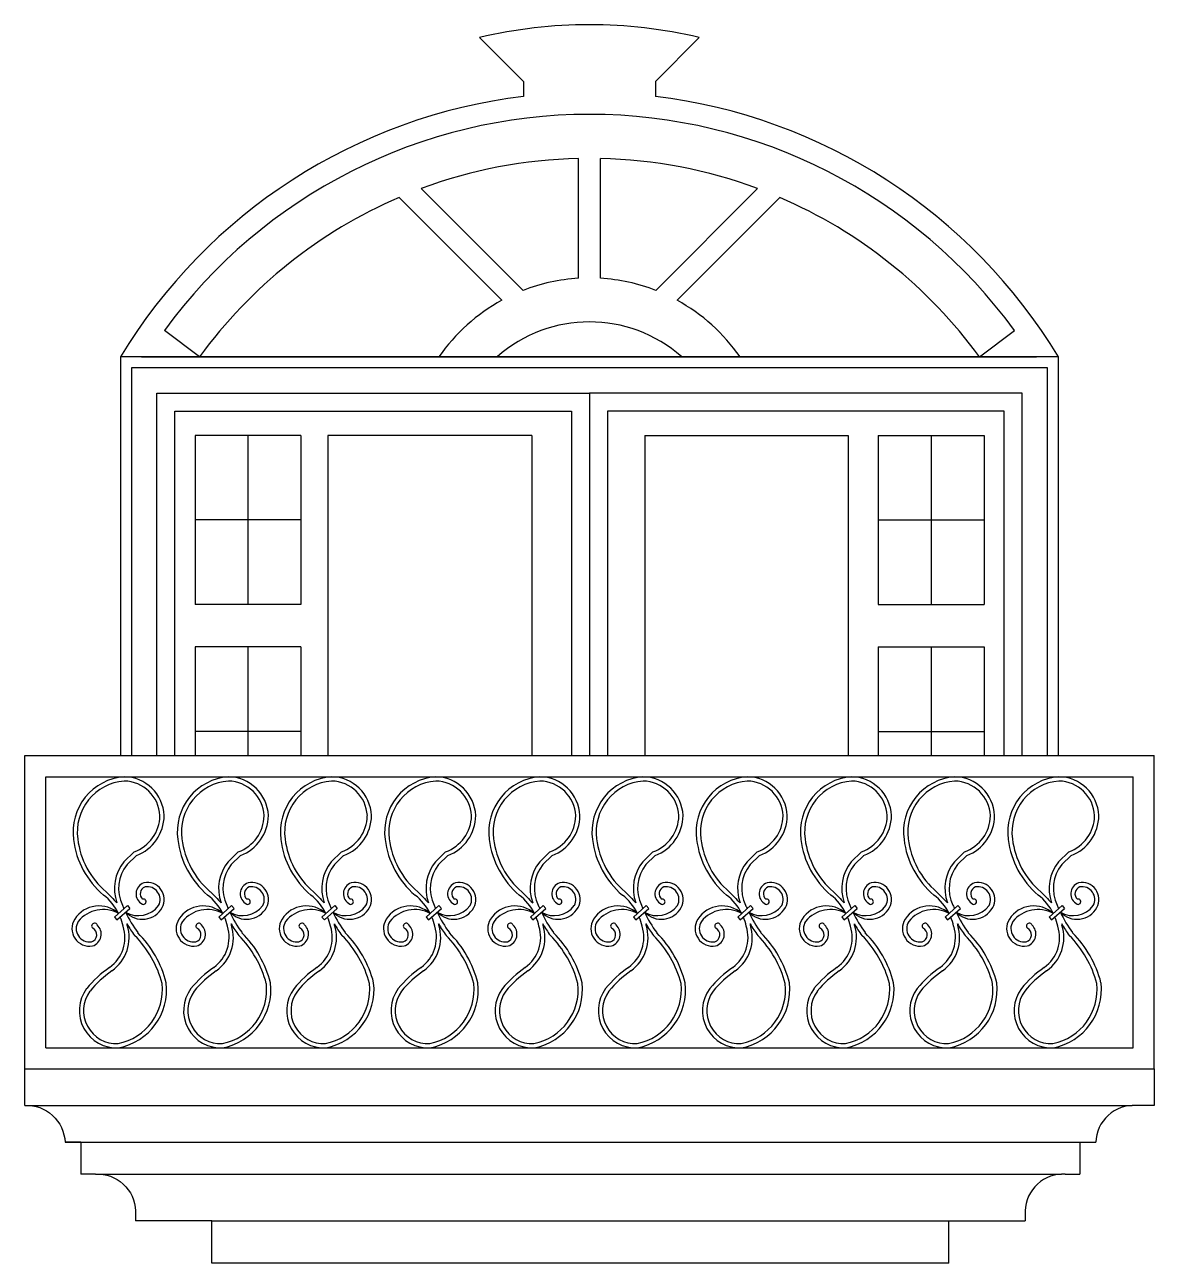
# Model space of a CAD drawing. Header units: millimetres. Extents: x 766.04 to 775.27, y 171.16 to 178.05.
# Drawn here: x 769.308 to 771.979, y 171.156 to 174.084 of the extents above; entities that cross this region are included whole.
import ezdxf

# ---------------------------------------------------------------- set-up
doc = ezdxf.new("R2010")
doc.units = ezdxf.units.MM
doc.header["$MEASUREMENT"] = 0
doc.layers.add('janela', color=1, linetype='Continuous')

msp = doc.modelspace()

# ---------------------------------------------------------------- linework, layer by layer
at = {"color": 2}
for p, q in [((770.3832, 174.0543), (770.4872, 173.9504)), ((770.9028, 174.0543), (770.7989, 173.9504)), ((770.4872, 173.9504), (770.4872, 173.9149)), ((770.7989, 173.9504), (770.7989, 173.9149)), ((770.617, 173.4848), (770.617, 173.7681)), ((770.669, 173.4848), (770.669, 173.7681)), ((770.486, 173.4561), (770.2453, 173.6968)), ((770.8001, 173.4561), (771.0408, 173.6968)), ((770.4358, 173.4328), (770.1928, 173.6758)), ((770.8502, 173.4328), (771.0932, 173.6758)), ((769.7209, 173.2991), (769.6376, 173.3612)), ((771.5651, 173.2991), (771.6484, 173.3612)), ((770.0012, 173.2991), (769.5839, 173.2991)), ((769.5839, 173.2991), (770.2586, 173.2991)), ((769.6196, 173.2991), (771.6666, 173.2991)), ((769.6196, 173.2991), (771.6666, 173.2991)), ((769.6196, 173.2991), (771.6666, 173.2991)), ((769.6196, 173.2991), (771.6666, 173.2991)), ((769.6196, 173.2991), (771.6666, 173.2991)), ((769.6196, 173.2991), (771.6666, 173.2991)), ((769.6196, 173.2991), (771.6666, 173.2991)), ((769.6196, 173.2991), (771.6666, 173.2991)), ((769.6196, 173.2991), (771.6666, 173.2991)), ((769.6196, 173.2991), (771.6666, 173.2991)), ((770.1442, 173.2991), (770.0512, 173.2991)), ((770.1681, 173.2991), (770.287, 173.2991)), ((770.8611, 173.2991), (770.425, 173.2991)), ((770.7689, 173.2991), (770.8611, 173.2991)), ((771.0583, 173.2991), (770.9439, 173.2991)), ((771.7002, 173.2991), (770.9991, 173.2991)), ((770.9991, 173.2991), (771.118, 173.2991)), ((771.7002, 173.2991), (770.9991, 173.2991)), ((770.9991, 173.2991), (771.118, 173.2991)), ((771.1512, 173.2991), (771.0583, 173.2991)), ((771.118, 173.2991), (771.2146, 173.2991)), ((771.118, 173.2991), (771.2146, 173.2991)), ((771.2665, 173.2991), (771.7002, 173.2991)), ((771.2665, 173.2991), (771.7002, 173.2991)), ((769.3075, 172.3562), (771.0491, 172.3562)), ((769.3075, 171.6155), (769.3075, 172.3562)), ((769.3076, 172.3562), (771.9787, 172.3562)), ((771.9787, 171.6155), (771.9787, 172.3562)), ((769.3575, 172.3062), (771.9287, 172.3062)), ((769.3575, 171.6655), (769.3575, 172.3062)), ((771.9287, 171.6655), (771.9287, 172.3062)), ((769.542, 172.1055), (769.5659, 172.1288)), ((769.5494, 172.0987), (769.5714, 172.1201)), ((769.7885, 172.1055), (769.8123, 172.1288)), ((769.7959, 172.0987), (769.8178, 172.1201)), ((770.0324, 172.1055), (770.0563, 172.1288)), ((770.0398, 172.0987), (770.0617, 172.1201)), ((770.2789, 172.1055), (770.3027, 172.1288)), ((770.2863, 172.0987), (770.3082, 172.1201)), ((770.5253, 172.1055), (770.5492, 172.1288)), ((770.5327, 172.0987), (770.5547, 172.1201)), ((770.7693, 172.1055), (770.7931, 172.1288)), ((770.7767, 172.0987), (770.7986, 172.1201)), ((771.0157, 172.1055), (771.0396, 172.1288)), ((771.0231, 172.0987), (771.045, 172.1201)), ((771.2622, 172.1055), (771.286, 172.1288)), ((771.2696, 172.0987), (771.2915, 172.1201)), ((771.5061, 172.1055), (771.53, 172.1288)), ((771.5135, 172.0987), (771.5354, 172.1201)), ((771.7526, 172.1055), (771.7764, 172.1288)), ((771.76, 172.0987), (771.7819, 172.1201)), ((769.5503, 172.0017), (769.5199, 171.9743)), ((769.5256, 171.9678), (769.5563, 171.9949)), ((769.5503, 172.0017), (769.5563, 171.9949)), ((769.7967, 172.0017), (769.7663, 171.9743)), ((769.7721, 171.9678), (769.8027, 171.9949)), ((769.7967, 172.0017), (769.8027, 171.9949)), ((770.0407, 172.0017), (770.0103, 171.9743)), ((770.016, 171.9678), (770.0467, 171.9949)), ((770.0407, 172.0017), (770.0467, 171.9949)), ((770.2871, 172.0017), (770.2567, 171.9743)), ((770.2625, 171.9678), (770.2931, 171.9949)), ((770.2871, 172.0017), (770.2931, 171.9949)), ((770.5336, 172.0017), (770.5032, 171.9743)), ((770.5089, 171.9678), (770.5396, 171.9949)), ((770.5336, 172.0017), (770.5396, 171.9949)), ((770.7775, 172.0017), (770.7471, 171.9743)), ((770.7528, 171.9678), (770.7835, 171.9949)), ((770.7775, 172.0017), (770.7835, 171.9949)), ((771.024, 172.0017), (770.9936, 171.9743)), ((770.9993, 171.9678), (771.03, 171.9949)), ((771.024, 172.0017), (771.03, 171.9949)), ((771.2704, 172.0017), (771.24, 171.9743)), ((771.2457, 171.9678), (771.2764, 171.9949)), ((771.2704, 172.0017), (771.2764, 171.9949)), ((771.5144, 172.0017), (771.484, 171.9743)), ((771.4897, 171.9678), (771.5203, 171.9949)), ((771.5144, 172.0017), (771.5203, 171.9949)), ((771.7608, 172.0017), (771.7304, 171.9743)), ((771.7361, 171.9678), (771.7668, 171.9949)), ((771.7608, 172.0017), (771.7668, 171.9949)), ((769.5199, 171.9743), (769.5256, 171.9678)), ((769.7663, 171.9743), (769.7721, 171.9678)), ((770.0103, 171.9743), (770.016, 171.9678)), ((770.2567, 171.9743), (770.2625, 171.9678)), ((770.5032, 171.9743), (770.5089, 171.9678)), ((770.7471, 171.9743), (770.7528, 171.9678)), ((770.9936, 171.9743), (770.9993, 171.9678)), ((771.24, 171.9743), (771.2457, 171.9678)), ((771.484, 171.9743), (771.4897, 171.9678)), ((771.7304, 171.9743), (771.7361, 171.9678)), ((769.3575, 171.6655), (771.9287, 171.6655))]:
    msp.add_line(p, q, dxfattribs=at)
at = {"color": 2, "extrusion": (0, 0, -1)}
for p, q in [((771.5809, 173.2991), (769.5339, 173.2991)), ((769.5339, 173.2991), (769.5339, 172.356)), ((771.7524, 173.2991), (769.5339, 173.2991)), ((771.5809, 173.2991), (769.5339, 173.2991)), ((771.7524, 173.2991), (769.5339, 173.2991)), ((771.5809, 173.2991), (769.5339, 173.2991)), ((771.7524, 173.2991), (769.5339, 173.2991)), ((771.5809, 173.2991), (769.5339, 173.2991)), ((771.7524, 173.2991), (769.5339, 173.2991)), ((771.5809, 173.2991), (769.5339, 173.2991)), ((771.7524, 173.2991), (769.5339, 173.2991)), ((769.6196, 173.2991), (770.6431, 173.2991)), ((769.6196, 173.2991), (770.6431, 173.2991)), ((769.6196, 173.2991), (770.6431, 173.2991)), ((771.6666, 173.2991), (770.6431, 173.2991)), ((771.6666, 173.2991), (770.6431, 173.2991)), ((771.7524, 172.356), (771.7524, 173.2991)), ((769.5596, 173.2734), (769.5596, 172.356)), ((771.7266, 173.2734), (769.5596, 173.2734)), ((771.7266, 173.2734), (769.5596, 173.2734)), ((771.7266, 172.356), (771.7266, 173.2734)), ((770.6431, 173.2134), (770.6431, 172.356)), ((771.6666, 172.356), (771.6666, 173.2134)), ((769.6625, 172.356), (769.6625, 173.1705)), ((769.6625, 173.1705), (770.6003, 173.1705)), ((770.6003, 173.1705), (770.6003, 172.356)), ((770.686, 173.1705), (770.686, 172.356)), ((771.6238, 173.1705), (770.686, 173.1705)), ((771.6238, 172.356), (771.6238, 173.1705)), ((771.6238, 172.356), (771.6238, 173.1705))]:
    msp.add_line(p, q, dxfattribs=at)
at = {"color": 2}
for centre, radius, start, end in [((770.643, 172.9394), 1.1448, 76.8833, 103.1167), ((770.643, 172.6279), 1.2964, 96.9058, 148.8202), ((770.643, 172.6279), 1.2964, 31.1798, 83.0942), ((770.643, 172.6279), 1.2444, 36.1053, 143.8947), ((770.643, 172.6279), 1.1405, 91.3052, 110.4101), ((770.643, 172.6279), 1.1405, 69.5899, 88.6948), ((770.643, 172.6279), 1.1405, 113.2496, 143.9505), ((770.643, 172.6279), 1.1405, 36.0495, 66.7504), ((770.643, 173.0525), 0.4331, 93.439, 111.2602), ((770.643, 173.0525), 0.4331, 68.7398, 86.561), ((770.643, 173.0525), 0.4331, 118.5838, 145.2958), ((770.643, 173.0525), 0.4331, 34.7042, 61.4162), ((770.643, 173.0525), 0.3292, 48.5104, 131.4896), ((769.5523, 172.1759), 0.1307, 94.4024, 187.8796), ((769.5523, 172.1759), 0.1207, 94.6147, 187.9167), ((769.5412, 172.21), 0.0962, 2.6974, 89.3212), ((769.5412, 172.21), 0.0862, 2.8997, 89.0284), ((769.7988, 172.1759), 0.1307, 94.4024, 187.8796), ((769.7988, 172.1759), 0.1207, 94.6147, 187.9167), ((769.7876, 172.21), 0.0962, 2.6974, 89.3212), ((769.7876, 172.21), 0.0862, 2.8997, 89.0284), ((770.0427, 172.1759), 0.1307, 94.4024, 187.8796), ((770.0427, 172.1759), 0.1207, 94.6147, 187.9167), ((770.0316, 172.21), 0.0962, 2.6974, 89.3212), ((770.0316, 172.21), 0.0862, 2.8997, 89.0284), ((770.2892, 172.1759), 0.1307, 94.4024, 187.8796), ((770.2892, 172.1759), 0.1207, 94.6147, 187.9167), ((770.278, 172.21), 0.0962, 2.6974, 89.3212), ((770.278, 172.21), 0.0862, 2.8997, 89.0284), ((770.5356, 172.1759), 0.1307, 94.4024, 187.8796), ((770.5356, 172.1759), 0.1207, 94.6147, 187.9167), ((770.5245, 172.21), 0.0962, 2.6974, 89.3212), ((770.5245, 172.21), 0.0862, 2.8997, 89.0284), ((770.7796, 172.1759), 0.1307, 94.4024, 187.8796), ((770.7796, 172.1759), 0.1207, 94.6147, 187.9167), ((770.7684, 172.21), 0.0962, 2.6974, 89.3212), ((770.7684, 172.21), 0.0862, 2.8997, 89.0284), ((771.026, 172.1759), 0.1307, 94.4024, 187.8796), ((771.026, 172.1759), 0.1207, 94.6147, 187.9167), ((771.0148, 172.21), 0.0962, 2.6974, 89.3212), ((771.0148, 172.21), 0.0862, 2.8997, 89.0284), ((771.2725, 172.1759), 0.1307, 94.4024, 187.8796), ((771.2725, 172.1759), 0.1207, 94.6147, 187.9167), ((771.2613, 172.21), 0.0962, 2.6974, 89.3212), ((771.2613, 172.21), 0.0862, 2.8997, 89.0284), ((771.5164, 172.1759), 0.1307, 94.4024, 187.8796), ((771.5164, 172.1759), 0.1207, 94.6147, 187.9167), ((771.5052, 172.21), 0.0962, 2.6974, 89.3212), ((771.5052, 172.21), 0.0862, 2.8997, 89.0284), ((771.7629, 172.1759), 0.1307, 94.4024, 187.8796), ((771.7629, 172.1759), 0.1207, 94.6147, 187.9167), ((771.7517, 172.21), 0.0962, 2.6974, 89.3212), ((771.7517, 172.21), 0.0862, 2.8997, 89.0284), ((769.5347, 172.2159), 0.0926, 289.7069, 359.0165), ((769.5347, 172.2159), 0.1026, 290.954, 359.2055), ((769.7811, 172.2159), 0.0926, 289.7069, 359.0165), ((769.7811, 172.2159), 0.1026, 290.954, 359.2055), ((770.0251, 172.2159), 0.0926, 289.7069, 359.0165), ((770.0251, 172.2159), 0.1026, 290.954, 359.2055), ((770.2715, 172.2159), 0.0926, 289.7069, 359.0165), ((770.2715, 172.2159), 0.1026, 290.954, 359.2055), ((770.518, 172.2159), 0.0926, 289.7069, 359.0165), ((770.518, 172.2159), 0.1026, 290.954, 359.2055), ((770.7619, 172.2159), 0.0926, 289.7069, 359.0165), ((770.7619, 172.2159), 0.1026, 290.954, 359.2055), ((771.0083, 172.2159), 0.0926, 289.7069, 359.0165), ((771.0083, 172.2159), 0.1026, 290.954, 359.2055), ((771.2548, 172.2159), 0.0926, 289.7069, 359.0165), ((771.2548, 172.2159), 0.1026, 290.954, 359.2055), ((771.4987, 172.2159), 0.0926, 289.7069, 359.0165), ((771.4987, 172.2159), 0.1026, 290.954, 359.2055), ((771.7452, 172.2159), 0.0926, 289.7069, 359.0165), ((771.7452, 172.2159), 0.1026, 290.954, 359.2055), ((769.6263, 172.1828), 0.205, 186.9754, 229.641), ((769.6263, 172.1828), 0.195, 186.9521, 229.5755), ((769.8728, 172.1828), 0.205, 186.9754, 229.641), ((769.8728, 172.1828), 0.195, 186.9521, 229.5755), ((770.1167, 172.1828), 0.205, 186.9754, 229.641), ((770.1167, 172.1828), 0.195, 186.9521, 229.5755), ((770.3632, 172.1828), 0.205, 186.9754, 229.641), ((770.3632, 172.1828), 0.195, 186.9521, 229.5755), ((770.6096, 172.1828), 0.205, 186.9754, 229.641), ((770.6096, 172.1828), 0.195, 186.9521, 229.5755), ((770.8536, 172.1828), 0.205, 186.9754, 229.641), ((770.8536, 172.1828), 0.195, 186.9521, 229.5755), ((771.1, 172.1828), 0.205, 186.9754, 229.641), ((771.1, 172.1828), 0.195, 186.9521, 229.5755), ((771.3465, 172.1828), 0.205, 186.9754, 229.641), ((771.3465, 172.1828), 0.195, 186.9521, 229.5755), ((771.5904, 172.1828), 0.205, 186.9754, 229.641), ((771.5904, 172.1828), 0.195, 186.9521, 229.5755), ((771.8369, 172.1828), 0.205, 186.9754, 229.641), ((771.8369, 172.1828), 0.195, 186.9521, 229.5755), ((769.6193, 172.0423), 0.0998, 140.7687, 199.801), ((769.6193, 172.0423), 0.0898, 141.1196, 206.1113), ((769.8658, 172.0423), 0.0998, 140.7687, 199.801), ((769.8658, 172.0423), 0.0898, 141.1196, 206.1113), ((770.1097, 172.0423), 0.0998, 140.7687, 199.801), ((770.1097, 172.0423), 0.0898, 141.1196, 206.1113), ((770.3562, 172.0423), 0.0998, 140.7687, 199.801), ((770.3562, 172.0423), 0.0898, 141.1196, 206.1113), ((770.6026, 172.0423), 0.0998, 140.7687, 199.801), ((770.6026, 172.0423), 0.0898, 141.1196, 206.1113), ((770.8466, 172.0423), 0.0998, 140.7687, 199.801), ((770.8466, 172.0423), 0.0898, 141.1196, 206.1113), ((771.093, 172.0423), 0.0998, 140.7687, 199.801), ((771.093, 172.0423), 0.0898, 141.1196, 206.1113), ((771.3395, 172.0423), 0.0998, 140.7687, 199.801), ((771.3395, 172.0423), 0.0898, 141.1196, 206.1113), ((771.5834, 172.0423), 0.0998, 140.7687, 199.801), ((771.5834, 172.0423), 0.0898, 141.1196, 206.1113), ((771.8299, 172.0423), 0.0998, 140.7687, 199.801), ((771.8299, 172.0423), 0.0898, 141.1196, 206.1113), ((769.5979, 172.0296), 0.0273, 108.4035, 244.0164), ((769.5973, 172.016), 0.0403, 331.7033, 101.394), ((769.8444, 172.0296), 0.0273, 108.4035, 244.0164), ((769.8437, 172.016), 0.0403, 331.7033, 101.394), ((770.0883, 172.0296), 0.0273, 108.4035, 244.0164), ((770.0877, 172.016), 0.0403, 331.7033, 101.394), ((770.3348, 172.0296), 0.0273, 108.4035, 244.0164), ((770.3341, 172.016), 0.0403, 331.7033, 101.394), ((770.5812, 172.0296), 0.0273, 108.4035, 244.0164), ((770.5806, 172.016), 0.0403, 331.7033, 101.394), ((770.8252, 172.0296), 0.0273, 108.4035, 244.0164), ((770.8245, 172.016), 0.0403, 331.7033, 101.394), ((771.0716, 172.0296), 0.0273, 108.4035, 244.0164), ((771.071, 172.016), 0.0403, 331.7033, 101.394), ((771.3181, 172.0296), 0.0273, 108.4035, 244.0164), ((771.3174, 172.016), 0.0403, 331.7033, 101.394), ((771.562, 172.0296), 0.0273, 108.4035, 244.0164), ((771.5614, 172.016), 0.0403, 331.7033, 101.394), ((771.8085, 172.0296), 0.0273, 108.4035, 244.0164), ((771.8078, 172.016), 0.0403, 331.7033, 101.394), ((769.4153, 171.9254), 0.128, 26.7645, 52.2788), ((770.2485, 172.7474), 1.0338, 223.6053, 225.6204), ((769.5979, 172.0296), 0.0173, 110.3501, 228.1158), ((769.5973, 172.016), 0.0303, 331.9433, 100.1834), ((769.6617, 171.9254), 0.128, 26.7645, 52.2788), ((770.495, 172.7474), 1.0338, 223.6053, 225.6204), ((769.8444, 172.0296), 0.0173, 110.3501, 228.1158), ((769.8437, 172.016), 0.0303, 331.9433, 100.1834), ((769.9056, 171.9254), 0.128, 26.7645, 52.2788), ((770.7389, 172.7474), 1.0338, 223.6053, 225.6204), ((770.0883, 172.0296), 0.0173, 110.3501, 228.1158), ((770.0877, 172.016), 0.0303, 331.9433, 100.1834), ((770.1521, 171.9254), 0.128, 26.7645, 52.2788), ((770.9854, 172.7474), 1.0338, 223.6053, 225.6204), ((770.3348, 172.0296), 0.0173, 110.3501, 228.1158), ((770.3341, 172.016), 0.0303, 331.9433, 100.1834), ((770.3986, 171.9254), 0.128, 26.7645, 52.2788), ((771.2318, 172.7474), 1.0338, 223.6053, 225.6204), ((770.5812, 172.0296), 0.0173, 110.3501, 228.1158), ((770.5806, 172.016), 0.0303, 331.9433, 100.1834), ((770.6425, 171.9254), 0.128, 26.7645, 52.2788), ((771.4757, 172.7474), 1.0338, 223.6053, 225.6204), ((770.8252, 172.0296), 0.0173, 110.3501, 228.1158), ((770.8245, 172.016), 0.0303, 331.9433, 100.1834), ((770.8889, 171.9254), 0.128, 26.7645, 52.2788), ((771.7222, 172.7474), 1.0338, 223.6053, 225.6204), ((771.0716, 172.0296), 0.0173, 110.3501, 228.1158), ((771.071, 172.016), 0.0303, 331.9433, 100.1834), ((771.1354, 171.9254), 0.128, 26.7645, 52.2788), ((771.9687, 172.7474), 1.0338, 223.6053, 225.6204), ((771.3181, 172.0296), 0.0173, 110.3501, 228.1158), ((771.3174, 172.016), 0.0303, 331.9433, 100.1834), ((771.3793, 171.9254), 0.128, 26.7645, 52.2788), ((772.2126, 172.7474), 1.0338, 223.6053, 225.6204), ((771.562, 172.0296), 0.0173, 110.3501, 228.1158), ((771.5614, 172.016), 0.0303, 331.9433, 100.1834), ((771.6258, 171.9254), 0.128, 26.7645, 52.2788), ((772.459, 172.7474), 1.0338, 223.6053, 225.6204), ((771.8085, 172.0296), 0.0173, 110.3501, 228.1158), ((771.8078, 172.016), 0.0303, 331.9433, 100.1834), ((769.4832, 171.9321), 0.0689, 47.6618, 146.7489), ((769.4929, 171.9165), 0.0759, 61.1212, 140.8749), ((769.8084, 172.1099), 0.2902, 201.6467, 203.4457), ((769.576, 172.0379), 0.06, 240.0161, 322.9706), ((769.5852, 172.0241), 0.0547, 224.2374, 330.2198), ((769.5883, 172.0108), 0.00619, 248.4824, 107.4217), ((769.7297, 171.9321), 0.0689, 47.6618, 146.7489), ((769.7394, 171.9165), 0.0759, 61.1212, 140.8749), ((770.0549, 172.1099), 0.2902, 201.6467, 203.4457), ((769.8225, 172.0379), 0.06, 240.0161, 322.9706), ((769.8317, 172.0241), 0.0547, 224.2374, 330.2198), ((769.8347, 172.0108), 0.00619, 248.4824, 107.4217), ((769.9736, 171.9321), 0.0689, 47.6618, 146.7489), ((769.9833, 171.9165), 0.0759, 61.1212, 140.8749), ((770.2988, 172.1099), 0.2902, 201.6467, 203.4457), ((770.0664, 172.0379), 0.06, 240.0161, 322.9706), ((770.0756, 172.0241), 0.0547, 224.2374, 330.2198), ((770.0786, 172.0108), 0.00619, 248.4824, 107.4217), ((770.22, 171.9321), 0.0689, 47.6618, 146.7489), ((770.2298, 171.9165), 0.0759, 61.1212, 140.8749), ((770.5453, 172.1099), 0.2902, 201.6467, 203.4457), ((770.3129, 172.0379), 0.06, 240.0161, 322.9706), ((770.3221, 172.0241), 0.0547, 224.2374, 330.2198), ((770.3251, 172.0108), 0.00619, 248.4824, 107.4217), ((770.4665, 171.9321), 0.0689, 47.6618, 146.7489), ((770.4762, 171.9165), 0.0759, 61.1212, 140.8749), ((770.7917, 172.1099), 0.2902, 201.6467, 203.4457), ((770.5593, 172.0379), 0.06, 240.0161, 322.9706), ((770.5685, 172.0241), 0.0547, 224.2374, 330.2198), ((770.5716, 172.0108), 0.00619, 248.4824, 107.4217), ((770.7104, 171.9321), 0.0689, 47.6618, 146.7489), ((770.7201, 171.9165), 0.0759, 61.1212, 140.8749), ((771.0357, 172.1099), 0.2902, 201.6467, 203.4457), ((770.8033, 172.0379), 0.06, 240.0161, 322.9706), ((770.8125, 172.0241), 0.0547, 224.2374, 330.2198), ((770.8155, 172.0108), 0.00619, 248.4824, 107.4217), ((770.9569, 171.9321), 0.0689, 47.6618, 146.7489), ((770.9666, 171.9165), 0.0759, 61.1212, 140.8749), ((771.2821, 172.1099), 0.2902, 201.6467, 203.4457), ((771.0497, 172.0379), 0.06, 240.0161, 322.9706), ((771.0589, 172.0241), 0.0547, 224.2374, 330.2198), ((771.0619, 172.0108), 0.00619, 248.4824, 107.4217), ((771.2033, 171.9321), 0.0689, 47.6618, 146.7489), ((771.2131, 171.9165), 0.0759, 61.1212, 140.8749), ((771.5286, 172.1099), 0.2902, 201.6467, 203.4457), ((771.2962, 172.0379), 0.06, 240.0161, 322.9706), ((771.3054, 172.0241), 0.0547, 224.2374, 330.2198), ((771.3084, 172.0108), 0.00619, 248.4824, 107.4217), ((771.4473, 171.9321), 0.0689, 47.6618, 146.7489), ((771.457, 171.9165), 0.0759, 61.1212, 140.8749), ((771.7725, 172.1099), 0.2902, 201.6467, 203.4457), ((771.5401, 172.0379), 0.06, 240.0161, 322.9706), ((771.5493, 172.0241), 0.0547, 224.2374, 330.2198), ((771.5523, 172.0108), 0.00619, 248.4824, 107.4217), ((771.6937, 171.9321), 0.0689, 47.6618, 146.7489), ((771.7034, 171.9165), 0.0759, 61.1212, 140.8749), ((772.019, 172.1099), 0.2902, 201.6467, 203.4457), ((771.7866, 172.0379), 0.06, 240.0161, 322.9706), ((771.7958, 172.0241), 0.0547, 224.2374, 330.2198), ((771.7988, 172.0108), 0.00619, 248.4824, 107.4217), ((769.4608, 171.9474), 0.0417, 147.461, 279.626), ((769.4608, 171.9474), 0.0317, 147.5699, 278.642), ((769.4153, 171.9254), 0.128, 12.4266, 22.6649), ((769.8084, 172.1099), 0.2902, 205.2896, 216.3901), ((769.7072, 171.9474), 0.0417, 147.461, 279.626), ((769.7072, 171.9474), 0.0317, 147.5699, 278.642), ((769.6617, 171.9254), 0.128, 12.4266, 22.6649), ((770.0549, 172.1099), 0.2902, 205.2896, 216.3901), ((769.9512, 171.9474), 0.0417, 147.461, 279.626), ((769.9512, 171.9474), 0.0317, 147.5699, 278.642), ((769.9056, 171.9254), 0.128, 12.4266, 22.6649), ((770.2988, 172.1099), 0.2902, 205.2896, 216.3901), ((770.1976, 171.9474), 0.0417, 147.461, 279.626), ((770.1976, 171.9474), 0.0317, 147.5699, 278.642), ((770.1521, 171.9254), 0.128, 12.4266, 22.6649), ((770.5453, 172.1099), 0.2902, 205.2896, 216.3901), ((770.4441, 171.9474), 0.0417, 147.461, 279.626), ((770.4441, 171.9474), 0.0317, 147.5699, 278.642), ((770.3986, 171.9254), 0.128, 12.4266, 22.6649), ((770.7917, 172.1099), 0.2902, 205.2896, 216.3901), ((770.688, 171.9474), 0.0417, 147.461, 279.626), ((770.688, 171.9474), 0.0317, 147.5699, 278.642), ((770.6425, 171.9254), 0.128, 12.4266, 22.6649), ((771.0357, 172.1099), 0.2902, 205.2896, 216.3901), ((770.9345, 171.9474), 0.0417, 147.461, 279.626), ((770.9345, 171.9474), 0.0317, 147.5699, 278.642), ((770.8889, 171.9254), 0.128, 12.4266, 22.6649), ((771.2821, 172.1099), 0.2902, 205.2896, 216.3901), ((771.1809, 171.9474), 0.0417, 147.461, 279.626), ((771.1809, 171.9474), 0.0317, 147.5699, 278.642), ((771.1354, 171.9254), 0.128, 12.4266, 22.6649), ((771.5286, 172.1099), 0.2902, 205.2896, 216.3901), ((771.4249, 171.9474), 0.0417, 147.461, 279.626), ((771.4249, 171.9474), 0.0317, 147.5699, 278.642), ((771.3793, 171.9254), 0.128, 12.4266, 22.6649), ((771.7725, 172.1099), 0.2902, 205.2896, 216.3901), ((771.6713, 171.9474), 0.0417, 147.461, 279.626), ((771.6713, 171.9474), 0.0317, 147.5699, 278.642), ((771.6258, 171.9254), 0.128, 12.4266, 22.6649), ((772.019, 172.1099), 0.2902, 205.2896, 216.3901), ((769.4604, 171.9326), 0.0173, 287.2392, 63.3214), ((769.4725, 171.9533), 0.00683, 23.3615, 230.8152), ((769.4588, 171.9344), 0.0295, 287.707, 47.3077), ((769.4571, 171.9264), 0.0873, 305.6655, 17.6493), ((769.4571, 171.9264), 0.0973, 305.6244, 17.3786), ((769.5472, 171.9563), 0.00284, 343.2033, 43.2033), ((769.8084, 172.1099), 0.3002, 210.3288, 216.5333), ((769.3901, 171.7541), 0.2604, 14.4547, 44.8173), ((769.7069, 171.9326), 0.0173, 287.2392, 63.3214), ((769.719, 171.9533), 0.00683, 23.3615, 230.8152), ((769.7053, 171.9344), 0.0295, 287.707, 47.3077), ((769.7035, 171.9264), 0.0873, 305.6655, 17.6493), ((769.7035, 171.9264), 0.0973, 305.6244, 17.3786), ((769.7937, 171.9563), 0.00284, 343.2033, 43.2033), ((770.0549, 172.1099), 0.3002, 210.3288, 216.5333), ((769.6365, 171.7541), 0.2604, 14.4547, 44.8173), ((769.9508, 171.9326), 0.0173, 287.2392, 63.3214), ((769.9629, 171.9533), 0.00683, 23.3615, 230.8152), ((769.9492, 171.9344), 0.0295, 287.707, 47.3077), ((769.9475, 171.9264), 0.0873, 305.6655, 17.6493), ((769.9475, 171.9264), 0.0973, 305.6244, 17.3786), ((770.0376, 171.9563), 0.00284, 343.2033, 43.2033), ((770.2988, 172.1099), 0.3002, 210.3288, 216.5333), ((769.8805, 171.7541), 0.2604, 14.4547, 44.8173), ((770.1973, 171.9326), 0.0173, 287.2392, 63.3214), ((770.2094, 171.9533), 0.00683, 23.3615, 230.8152), ((770.1957, 171.9344), 0.0295, 287.707, 47.3077), ((770.1939, 171.9264), 0.0873, 305.6655, 17.6493), ((770.1939, 171.9264), 0.0973, 305.6244, 17.3786), ((770.2841, 171.9563), 0.00284, 343.2033, 43.2033), ((770.5453, 172.1099), 0.3002, 210.3288, 216.5333), ((770.1269, 171.7541), 0.2604, 14.4547, 44.8173), ((770.4437, 171.9326), 0.0173, 287.2392, 63.3214), ((770.4558, 171.9533), 0.00683, 23.3615, 230.8152), ((770.4421, 171.9344), 0.0295, 287.707, 47.3077), ((770.4404, 171.9264), 0.0873, 305.6655, 17.6493), ((770.4404, 171.9264), 0.0973, 305.6244, 17.3786), ((770.5305, 171.9563), 0.00284, 343.2033, 43.2033), ((770.7917, 172.1099), 0.3002, 210.3288, 216.5333), ((770.3734, 171.7541), 0.2604, 14.4547, 44.8173), ((770.6877, 171.9326), 0.0173, 287.2392, 63.3214), ((770.6998, 171.9533), 0.00683, 23.3615, 230.8152), ((770.686, 171.9344), 0.0295, 287.707, 47.3077), ((770.6843, 171.9264), 0.0873, 305.6655, 17.6493), ((770.6843, 171.9264), 0.0973, 305.6244, 17.3786), ((770.7745, 171.9563), 0.00284, 343.2033, 43.2033), ((771.0357, 172.1099), 0.3002, 210.3288, 216.5333), ((770.6173, 171.7541), 0.2604, 14.4547, 44.8173), ((770.9341, 171.9326), 0.0173, 287.2392, 63.3214), ((770.9462, 171.9533), 0.00683, 23.3615, 230.8152), ((770.9325, 171.9344), 0.0295, 287.707, 47.3077), ((770.9308, 171.9264), 0.0873, 305.6655, 17.6493), ((770.9308, 171.9264), 0.0973, 305.6244, 17.3786), ((771.0209, 171.9563), 0.00284, 343.2033, 43.2033), ((771.2821, 172.1099), 0.3002, 210.3288, 216.5333), ((770.8638, 171.7541), 0.2604, 14.4547, 44.8173), ((771.1806, 171.9326), 0.0173, 287.2392, 63.3214), ((771.1927, 171.9533), 0.00683, 23.3615, 230.8152), ((771.179, 171.9344), 0.0295, 287.707, 47.3077), ((771.1772, 171.9264), 0.0873, 305.6655, 17.6493), ((771.1772, 171.9264), 0.0973, 305.6244, 17.3786), ((771.2674, 171.9563), 0.00284, 343.2033, 43.2033), ((771.5286, 172.1099), 0.3002, 210.3288, 216.5333), ((771.1102, 171.7541), 0.2604, 14.4547, 44.8173), ((771.4245, 171.9326), 0.0173, 287.2392, 63.3214), ((771.4366, 171.9533), 0.00683, 23.3615, 230.8152), ((771.4229, 171.9344), 0.0295, 287.707, 47.3077), ((771.4212, 171.9264), 0.0873, 305.6655, 17.6493), ((771.4212, 171.9264), 0.0973, 305.6244, 17.3786), ((771.5113, 171.9563), 0.00284, 343.2033, 43.2033), ((771.7725, 172.1099), 0.3002, 210.3288, 216.5333), ((771.3542, 171.7541), 0.2604, 14.4547, 44.8173), ((771.671, 171.9326), 0.0173, 287.2392, 63.3214), ((771.6831, 171.9533), 0.00683, 23.3615, 230.8152), ((771.6693, 171.9344), 0.0295, 287.707, 47.3077), ((771.6676, 171.9264), 0.0873, 305.6655, 17.6493), ((771.6676, 171.9264), 0.0973, 305.6244, 17.3786), ((771.7578, 171.9563), 0.00284, 343.2033, 43.2033), ((772.019, 172.1099), 0.3002, 210.3288, 216.5333), ((771.6006, 171.7541), 0.2604, 14.4547, 44.8173), ((769.3901, 171.7541), 0.2504, 14.6148, 44.9828), ((769.6365, 171.7541), 0.2504, 14.6148, 44.9828), ((769.8805, 171.7541), 0.2504, 14.6148, 44.9828), ((770.1269, 171.7541), 0.2504, 14.6148, 44.9828), ((770.3734, 171.7541), 0.2504, 14.6148, 44.9828), ((770.6173, 171.7541), 0.2504, 14.6148, 44.9828), ((770.8638, 171.7541), 0.2504, 14.6148, 44.9828), ((771.1102, 171.7541), 0.2504, 14.6148, 44.9828), ((771.3542, 171.7541), 0.2504, 14.6148, 44.9828), ((771.6006, 171.7541), 0.2504, 14.6148, 44.9828), ((769.662, 171.6347), 0.2692, 124.8931, 140.6194), ((769.662, 171.6347), 0.2592, 124.8787, 140.5633), ((769.9084, 171.6347), 0.2692, 124.8931, 140.6194), ((769.9084, 171.6347), 0.2592, 124.8787, 140.5633), ((770.1524, 171.6347), 0.2692, 124.8931, 140.6194), ((770.1524, 171.6347), 0.2592, 124.8787, 140.5633), ((770.3988, 171.6347), 0.2692, 124.8931, 140.6194), ((770.3988, 171.6347), 0.2592, 124.8787, 140.5633), ((770.6453, 171.6347), 0.2692, 124.8931, 140.6194), ((770.6453, 171.6347), 0.2592, 124.8787, 140.5633), ((770.8892, 171.6347), 0.2692, 124.8931, 140.6194), ((770.8892, 171.6347), 0.2592, 124.8787, 140.5633), ((771.1357, 171.6347), 0.2692, 124.8931, 140.6194), ((771.1357, 171.6347), 0.2592, 124.8787, 140.5633), ((771.3821, 171.6347), 0.2692, 124.8931, 140.6194), ((771.3821, 171.6347), 0.2592, 124.8787, 140.5633), ((771.6261, 171.6347), 0.2692, 124.8931, 140.6194), ((771.6261, 171.6347), 0.2592, 124.8787, 140.5633), ((771.8725, 171.6347), 0.2692, 124.8931, 140.6194), ((771.8725, 171.6347), 0.2592, 124.8787, 140.5633), ((769.5028, 171.8032), 0.1303, 281.303, 6.2196), ((769.5028, 171.8032), 0.1403, 281.0041, 6.5218), ((769.7493, 171.8032), 0.1303, 281.303, 6.2196), ((769.7493, 171.8032), 0.1403, 281.0041, 6.5218), ((769.9932, 171.8032), 0.1303, 281.303, 6.2196), ((769.9932, 171.8032), 0.1403, 281.0041, 6.5218), ((770.2397, 171.8032), 0.1303, 281.303, 6.2196), ((770.2397, 171.8032), 0.1403, 281.0041, 6.5218), ((770.4861, 171.8032), 0.1303, 281.303, 6.2196), ((770.4861, 171.8032), 0.1403, 281.0041, 6.5218), ((770.7301, 171.8032), 0.1303, 281.303, 6.2196), ((770.7301, 171.8032), 0.1403, 281.0041, 6.5218), ((770.9765, 171.8032), 0.1303, 281.303, 6.2196), ((770.9765, 171.8032), 0.1403, 281.0041, 6.5218), ((771.223, 171.8032), 0.1303, 281.303, 6.2196), ((771.223, 171.8032), 0.1403, 281.0041, 6.5218), ((771.4669, 171.8032), 0.1303, 281.303, 6.2196), ((771.4669, 171.8032), 0.1403, 281.0041, 6.5218), ((771.7134, 171.8032), 0.1303, 281.303, 6.2196), ((771.7134, 171.8032), 0.1403, 281.0041, 6.5218), ((769.5245, 171.7532), 0.0879, 143.469, 273.3178), ((769.5245, 171.7532), 0.0779, 143.6482, 272.8293), ((769.771, 171.7532), 0.0879, 143.469, 273.3178), ((769.771, 171.7532), 0.0779, 143.6482, 272.8293), ((770.0149, 171.7532), 0.0879, 143.469, 273.3178), ((770.0149, 171.7532), 0.0779, 143.6482, 272.8293), ((770.2614, 171.7532), 0.0879, 143.469, 273.3178), ((770.2614, 171.7532), 0.0779, 143.6482, 272.8293), ((770.5078, 171.7532), 0.0879, 143.469, 273.3178), ((770.5078, 171.7532), 0.0779, 143.6482, 272.8293), ((770.7518, 171.7532), 0.0879, 143.469, 273.3178), ((770.7518, 171.7532), 0.0779, 143.6482, 272.8293), ((770.9982, 171.7532), 0.0879, 143.469, 273.3178), ((770.9982, 171.7532), 0.0779, 143.6482, 272.8293), ((771.2447, 171.7532), 0.0879, 143.469, 273.3178), ((771.2447, 171.7532), 0.0779, 143.6482, 272.8293), ((771.4886, 171.7532), 0.0879, 143.469, 273.3178), ((771.4886, 171.7532), 0.0779, 143.6482, 272.8293), ((771.7351, 171.7532), 0.0879, 143.469, 273.3178), ((771.7351, 171.7532), 0.0779, 143.6482, 272.8293)]:
    msp.add_arc(centre, radius, start, end, dxfattribs=at)
at = {"layer": 'janela', "extrusion": (0, 0, -1)}
for p, q in [((769.6196, 172.356), (769.6196, 173.2134)), ((769.6196, 173.2134), (770.6431, 173.2134)), ((770.6431, 173.2134), (770.6431, 172.356)), ((771.6666, 173.2134), (770.6431, 173.2134)), ((771.6666, 172.356), (771.6666, 173.2134))]:
    msp.add_line(p, q, dxfattribs=at)
at = {"layer": 'janela'}
for p, q in [((769.7102, 173.1134), (769.7102, 172.7134)), ((769.9602, 173.1134), (769.7102, 173.1134)), ((769.8352, 173.1134), (769.8352, 172.7134)), ((769.9602, 173.1134), (769.9602, 172.7134)), ((770.024, 173.1134), (770.024, 172.3562)), ((770.507, 173.1134), (770.024, 173.1134)), ((770.507, 173.1134), (770.507, 172.3562)), ((770.7743, 173.1134), (770.7743, 172.3562)), ((770.7743, 173.1134), (771.2545, 173.1134)), ((771.2545, 173.1134), (771.2545, 172.3562)), ((771.3261, 173.1134), (771.3261, 172.7134)), ((771.3261, 173.1134), (771.5761, 173.1134)), ((771.4511, 173.1134), (771.4511, 172.7134)), ((771.5761, 173.1134), (771.5761, 172.7134)), ((769.5339, 173.0365), (769.5339, 172.356)), ((769.9602, 172.9134), (769.7102, 172.9134)), ((771.3261, 172.9134), (771.5761, 172.9134)), ((769.9602, 172.7134), (769.7102, 172.7134)), ((771.3261, 172.7134), (771.5761, 172.7134)), ((769.9602, 172.6134), (769.7102, 172.6134)), ((769.7102, 172.6134), (769.7102, 172.3562)), ((769.8352, 172.6134), (769.8352, 172.3562)), ((769.9602, 172.6134), (769.9602, 172.3562)), ((771.3261, 172.6134), (771.5761, 172.6134)), ((771.3261, 172.6134), (771.3261, 172.3562)), ((771.4511, 172.6134), (771.4511, 172.3562)), ((771.5761, 172.6134), (771.5761, 172.3562)), ((769.9602, 172.4134), (769.7102, 172.4134)), ((771.3261, 172.4134), (771.5761, 172.4134))]:
    msp.add_line(p, q, dxfattribs=at)
at = {"layer": 'janela', "color": 6}
for p, q in [((769.3075, 171.5294), (769.3075, 171.6155)), ((769.3075, 171.6155), (771.9787, 171.6155)), ((771.9787, 171.6155), (771.9787, 171.5294)), ((769.3164, 171.5294), (771.9265, 171.5294)), ((771.9787, 171.5294), (771.9354, 171.5294)), ((769.44, 171.4421), (769.4027, 171.4421)), ((769.4027, 171.4421), (771.8029, 171.4421)), ((769.44, 171.4421), (769.44, 171.3671)), ((771.8029, 171.4421), (771.8029, 171.3671)), ((771.8029, 171.4421), (771.8402, 171.4421)), ((769.4746, 171.3671), (769.44, 171.3671)), ((769.4834, 171.3671), (771.7595, 171.3671)), ((771.7684, 171.3671), (771.8029, 171.3671)), ((769.5698, 171.2798), (769.5698, 171.2561)), ((771.6732, 171.2798), (771.6732, 171.2561)), ((769.7502, 171.2561), (769.5698, 171.2561)), ((769.7502, 171.1562), (769.7502, 171.2561)), ((769.7502, 171.2561), (771.4927, 171.2561)), ((771.4927, 171.1562), (771.4927, 171.2561)), ((771.4927, 171.2561), (771.6732, 171.2561)), ((771.4927, 171.1562), (769.7502, 171.1562))]:
    msp.add_line(p, q, dxfattribs=at)
for points in [[(769.3075, 171.5294, -0.417367), (769.4027, 171.4421, -1)], [(771.9354, 171.5294, 0.417367), (771.8402, 171.4421, 1)], [(769.4746, 171.3671, -0.417367), (769.5698, 171.2798, -1)], [(771.7684, 171.3671, 0.417367), (771.6732, 171.2798, 1)]]:
    msp.add_lwpolyline(points, format="xyb", dxfattribs=at)

doc.saveas('drawing.dxf')
